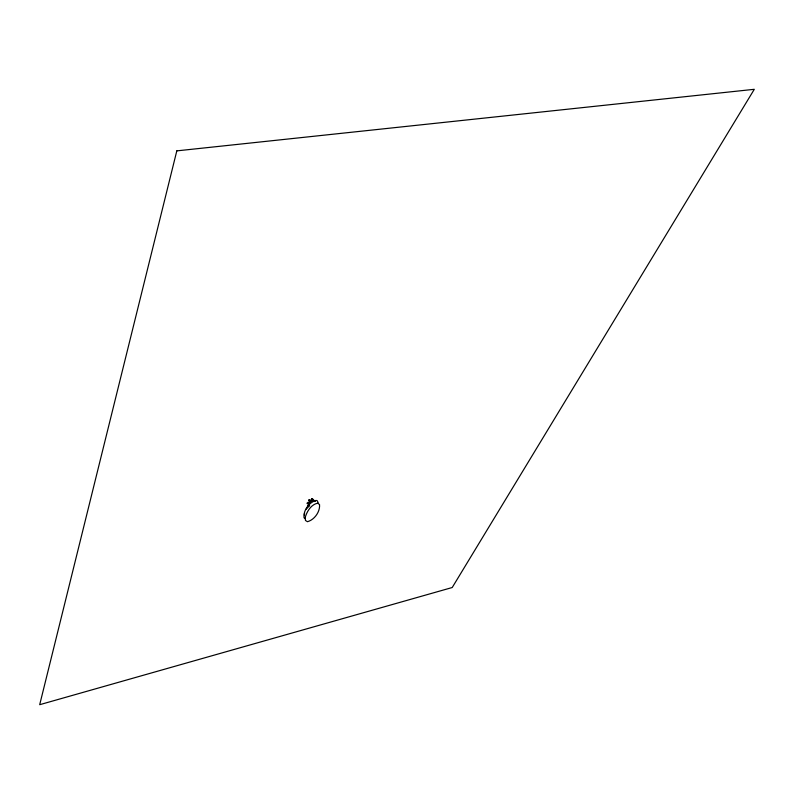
<?xml version="1.0" encoding="UTF-8"?>
<svg xmlns="http://www.w3.org/2000/svg" width="794" height="794" viewBox="0 0 794 794"><rect width="100%" height="100%" fill="white"/><g stroke="black" fill="none" stroke-linecap="round" stroke-linejoin="round"><path stroke-width="1.19" d="M306.226 509.232L307.318 507.386L309.68 505.838M308.757 502.969C309.422 501.064 305.501 503.684 307.635 503.704M310.523 501.451C310.563 499.843 307.804 502.88 310.156 501.907M310.702 501.441L310.623 500.835L309.799 501.024M304.549 513.063L304.37 515.108M309.68 501.242L309.332 501.838L310.107 501.798M309.759 501.649L309.184 502.959M312.111 499.396C314.732 498.622 310.285 500.845 312.459 500.776M313.203 500.438L313.57 499.595L312.25 499.972M312.578 499.902L312.409 500.587M310.077 501.441L311.595 501.381M309.094 504.279L307.804 505.381L308.32 506.056M309.332 504.389L308.211 505.123L308.489 505.818M308.479 506.324L306.931 508.1M312.29 499.873L312.181 499.892M309.313 505.163L308.548 504.577C308.578 501.897 312.241 499.694 314.702 500.557L315.039 501.421M304.817 518.611L304.023 517.678C303.209 510.413 309.084 502.274 316.091 500.418L317.302 500.776L318.364 503.267M314.553 501.5A1.34 0.605 -27.7 0 0 314.692 500.935L314.374 500.746A1.34 0.605 -27.7 0 0 314.146 500.746M305.323 517.053L305.452 520.447L307.447 521.708C314.424 519.802 320.23 511.773 319.535 504.527L317.55 503.198C311.179 504.607 307.099 511.157 305.323 517.053M311.595 498.989L312.528 498.632L311.595 498.989M176.814 150.87L39.7 704.695L452.213 587.52L754.3 89.305L176.814 150.87M308.618 500.21L309.888 499.704L308.618 500.21"/></g></svg>
